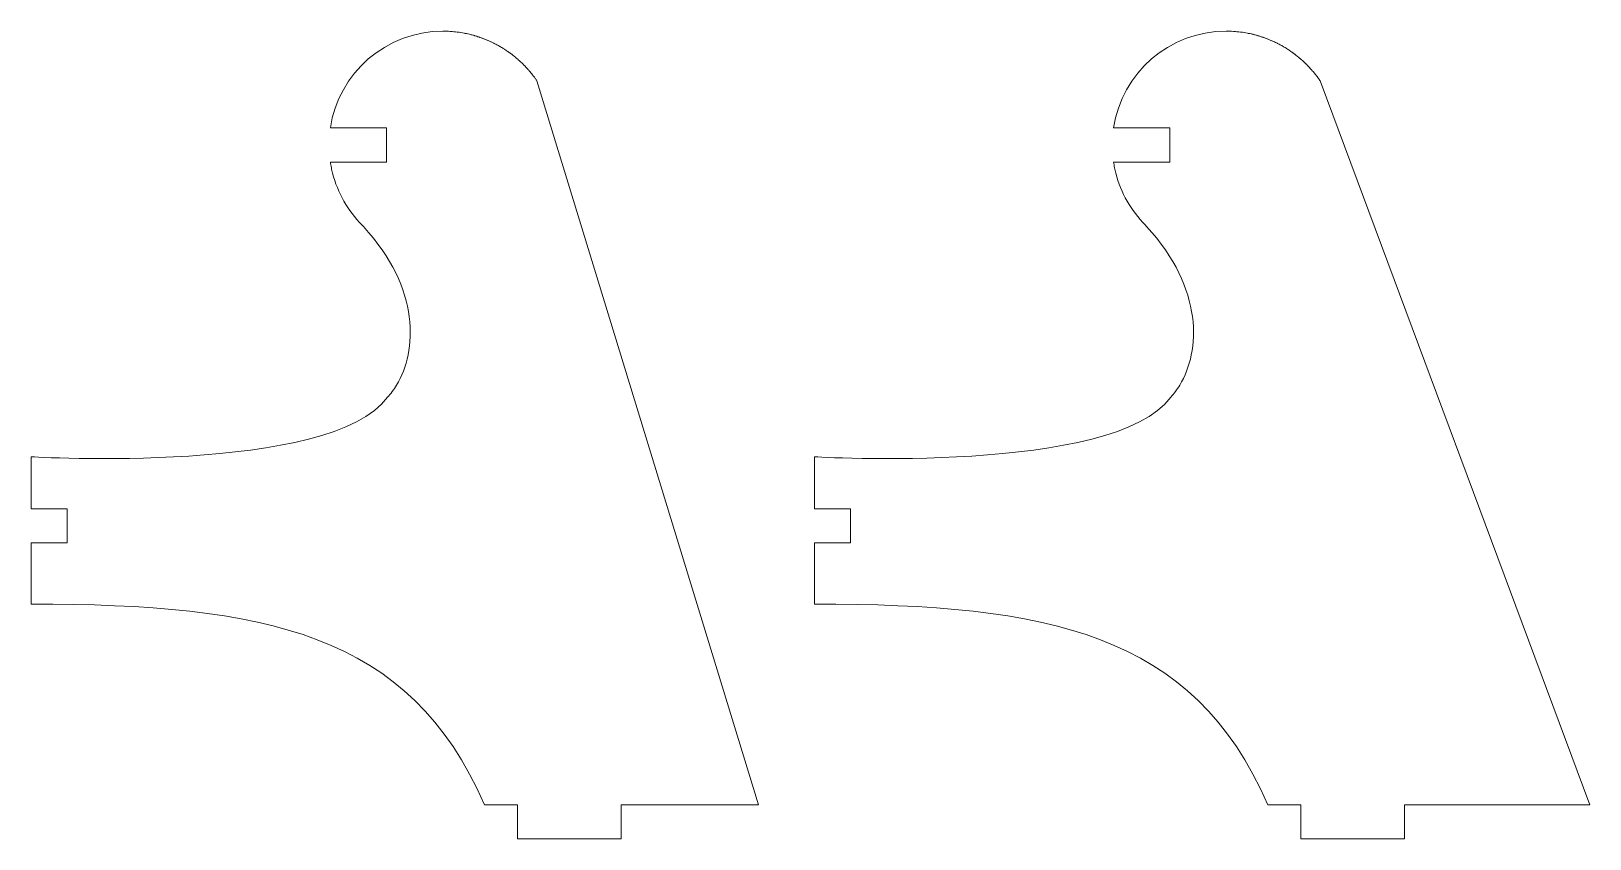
# Model space of a CAD drawing. Header units: centimetres. Extents: x -181 to 252, y -90 to 73.
# Drawn here: x 186.6 to 200.29, y -49.47 to -42.37 of the extents above; entities that cross this region are included whole.
import ezdxf

# ---------------------------------------------------------------- set-up
doc = ezdxf.new("R2010")
doc.units = ezdxf.units.CM
doc.header["$MEASUREMENT"] = 0
doc.layers.add('layer 1', color=7, linetype='Continuous')

msp = doc.modelspace()

# ---------------------------------------------------------------- linework, layer by layer
at = {"layer": 'layer 1', "color": 252, "lineweight": 9}
for points in [[(191.78343, -49.1667), (191.78343, -49.1667), (191.78343, -49.4667), (191.78343, -49.4667), (191.78343, -49.4667), (191.78343, -49.4667), (190.87434, -49.4667), (190.87434, -49.4667), (190.87434, -49.4667), (190.87434, -49.4667), (190.87434, -49.1667), (190.87434, -49.1667), (190.87434, -49.1667), (190.87434, -49.1667), (190.58263, -49.1667), (190.58263, -49.1667), (190.58263, -49.1667), (189.92703, -47.65131), (188.64861, -47.40408), (186.59986, -47.40408), (186.59986, -47.40408), (186.59986, -47.40408), (186.59986, -46.8667), (186.59986, -46.8667), (186.59986, -46.8667), (186.59986, -46.8667), (186.91572, -46.8667), (186.91572, -46.8667), (186.91572, -46.8667), (186.91572, -46.8667), (186.91572, -46.5667), (186.91572, -46.5667), (186.91572, -46.5667), (186.91572, -46.5667), (186.59986, -46.5667), (186.59986, -46.5667), (186.59986, -46.5667), (186.59986, -46.5667), (186.59986, -46.10928), (186.59986, -46.10928), (186.59986, -46.10928), (186.59986, -46.10928), (189.24695, -46.26502), (189.73035, -45.5848), (189.73035, -45.5848), (189.7591, -45.55455), (189.78614, -45.51893), (189.81053, -45.4787), (189.81053, -45.4787), (189.98978, -45.18304), (190.02445, -44.63507), (189.51879, -44.08515), (189.51879, -44.08515), (189.51879, -44.08515), (189.50584, -44.07106), (189.50584, -44.07106), (189.50584, -44.07106), (189.38321, -43.94685), (189.29279, -43.79076), (189.24826, -43.61632), (189.24826, -43.61632), (189.24826, -43.61632), (189.24529, -43.6044), (189.24529, -43.6044), (189.24529, -43.6044), (189.24529, -43.6044), (189.24247, -43.59242), (189.24247, -43.59242), (189.24247, -43.59242), (189.24247, -43.59242), (189.23979, -43.58039), (189.23979, -43.58039), (189.23979, -43.58039), (189.23979, -43.58039), (189.23726, -43.5683), (189.23726, -43.5683), (189.23726, -43.5683), (189.23726, -43.5683), (189.23487, -43.55616), (189.23487, -43.55616), (189.23487, -43.55616), (189.23487, -43.55616), (189.23263, -43.54397), (189.23263, -43.54397), (189.23263, -43.54397), (189.23263, -43.54397), (189.23054, -43.53172), (189.23054, -43.53172), (189.23054, -43.53172), (189.23054, -43.53172), (189.2286, -43.51943), (189.2286, -43.51943), (189.2286, -43.51943), (189.2286, -43.51943), (189.22843, -43.51836), (189.22843, -43.51836), (189.22843, -43.51836), (189.22843, -43.51836), (189.72285, -43.51836), (189.72285, -43.51836), (189.72285, -43.51836), (189.72285, -43.51836), (189.72285, -43.21836), (189.72285, -43.21836), (189.72285, -43.21836), (189.72285, -43.21836), (189.22843, -43.21836), (189.22843, -43.21836), (189.22843, -43.21836), (189.30082, -42.7373), (189.71604, -42.36836), (190.21725, -42.36836), (190.21725, -42.36836), (190.21725, -42.36836), (190.23329, -42.36849), (190.23329, -42.36849), (190.23329, -42.36849), (190.23329, -42.36849), (190.24926, -42.36886), (190.24926, -42.36886), (190.24926, -42.36886), (190.24926, -42.36886), (190.24946, -42.36887), (190.24946, -42.36887), (190.24946, -42.36887), (190.24946, -42.36887), (190.26518, -42.36949), (190.26518, -42.36949), (190.26518, -42.36949), (190.26518, -42.36949), (190.26547, -42.3695), (190.26547, -42.3695), (190.26547, -42.3695), (190.26547, -42.3695), (190.28103, -42.37036), (190.28103, -42.37036), (190.28103, -42.37036), (190.28103, -42.37036), (190.28141, -42.37039), (190.28141, -42.37039), (190.28141, -42.37039), (190.28141, -42.37039), (190.29681, -42.37148), (190.29681, -42.37148), (190.29681, -42.37148), (190.29681, -42.37148), (190.29729, -42.37152), (190.29729, -42.37152), (190.29729, -42.37152), (190.29729, -42.37152), (190.29913, -42.37168), (190.29913, -42.37168), (190.29913, -42.37168), (190.29913, -42.37168), (190.31309, -42.3729), (190.31309, -42.3729), (190.31309, -42.3729), (190.31309, -42.3729), (190.32817, -42.37445), (190.32817, -42.37445), (190.32817, -42.37445), (190.32817, -42.37445), (190.32883, -42.37452), (190.32883, -42.37452), (190.32883, -42.37452), (190.32883, -42.37452), (190.34374, -42.37629), (190.34374, -42.37629), (190.34374, -42.37629), (190.34374, -42.37629), (190.35375, -42.37763), (190.35375, -42.37763), (190.35375, -42.37763), (190.35375, -42.37763), (190.35924, -42.37837), (190.35924, -42.37837), (190.35924, -42.37837), (190.35924, -42.37837), (190.36008, -42.37849), (190.36008, -42.37849), (190.36008, -42.37849), (190.36008, -42.37849), (190.37466, -42.38068), (190.37466, -42.38068), (190.37466, -42.38068), (190.37466, -42.38068), (190.37559, -42.38083), (190.37559, -42.38083), (190.37559, -42.38083), (190.37559, -42.38083), (190.39001, -42.38323), (190.39001, -42.38323), (190.39001, -42.38323), (190.39001, -42.38323), (190.39103, -42.38341), (190.39103, -42.38341), (190.39103, -42.38341), (190.39103, -42.38341), (190.40527, -42.38602), (190.40527, -42.38602), (190.40527, -42.38602), (190.40527, -42.38602), (190.40638, -42.38623), (190.40638, -42.38623), (190.40638, -42.38623), (190.40638, -42.38623), (190.41267, -42.38749), (190.41267, -42.38749), (190.41267, -42.38749), (190.41267, -42.38749), (190.42129, -42.38921), (190.42129, -42.38921), (190.42129, -42.38921), (190.42129, -42.38921), (190.4252, -42.39005), (190.4252, -42.39005), (190.4252, -42.39005), (190.4252, -42.39005), (190.43659, -42.39251), (190.43659, -42.39251), (190.43659, -42.39251), (190.43659, -42.39251), (190.43966, -42.39322), (190.43966, -42.39322), (190.43966, -42.39322), (190.43966, -42.39322), (190.45151, -42.39597), (190.45151, -42.39597), (190.45151, -42.39597), (190.45151, -42.39597), (190.45648, -42.3972), (190.45648, -42.3972), (190.45648, -42.3972), (190.45648, -42.3972), (190.46631, -42.39964), (190.46631, -42.39964), (190.46631, -42.39964), (190.46631, -42.39964), (190.47179, -42.40109), (190.47179, -42.40109), (190.47179, -42.40109), (190.47179, -42.40109), (190.48143, -42.40364), (190.48143, -42.40364), (190.48143, -42.40364), (190.48143, -42.40364), (190.48543, -42.40477), (190.48543, -42.40477), (190.48543, -42.40477), (190.48543, -42.40477), (190.49635, -42.40786), (190.49635, -42.40786), (190.49635, -42.40786), (190.49635, -42.40786), (190.49909, -42.40867), (190.49909, -42.40867), (190.49909, -42.40867), (190.49909, -42.40867), (190.51108, -42.41225), (190.51108, -42.41225), (190.51108, -42.41225), (190.51108, -42.41225), (190.51455, -42.41334), (190.51455, -42.41334), (190.51455, -42.41334), (190.51455, -42.41334), (190.52547, -42.41679), (190.52547, -42.41679), (190.52547, -42.41679), (190.52547, -42.41679), (190.52974, -42.4182), (190.52974, -42.4182), (190.52974, -42.4182), (190.52974, -42.4182), (190.54015, -42.42167), (190.54015, -42.42167), (190.54015, -42.42167), (190.54015, -42.42167), (190.54333, -42.42278), (190.54333, -42.42278), (190.54333, -42.42278), (190.54333, -42.42278), (190.55476, -42.42678), (190.55476, -42.42678), (190.55476, -42.42678), (190.55476, -42.42678), (190.55699, -42.4276), (190.55699, -42.4276), (190.55699, -42.4276), (190.55699, -42.4276), (190.56889, -42.43197), (190.56889, -42.43197), (190.56889, -42.43197), (190.56889, -42.43197), (190.5722, -42.43324), (190.5722, -42.43324), (190.5722, -42.43324), (190.5722, -42.43324), (190.58316, -42.43746), (190.58316, -42.43746), (190.58316, -42.43746), (190.58316, -42.43746), (190.58592, -42.43856), (190.58592, -42.43856), (190.58592, -42.43856), (190.58592, -42.43856), (190.59752, -42.44324), (190.59752, -42.44324), (190.59752, -42.44324), (190.59752, -42.44324), (190.59926, -42.44397), (190.59926, -42.44397), (190.59926, -42.44397), (190.59926, -42.44397), (190.61113, -42.44897), (190.61113, -42.44897), (190.61113, -42.44897), (190.61113, -42.44897), (190.61433, -42.45036), (190.61433, -42.45036), (190.61433, -42.45036), (190.61433, -42.45036), (190.62551, -42.45527), (190.62551, -42.45527), (190.62551, -42.45527), (190.62551, -42.45527), (190.62661, -42.45577), (190.62661, -42.45577), (190.62661, -42.45577), (190.62661, -42.45577), (190.63908, -42.46146), (190.63908, -42.46146), (190.63908, -42.46146), (190.63908, -42.46146), (190.6413, -42.46252), (190.6413, -42.46252), (190.6413, -42.46252), (190.6413, -42.46252), (190.65285, -42.46801), (190.65285, -42.46801), (190.65285, -42.46801), (190.65285, -42.46801), (190.6546, -42.46887), (190.6546, -42.46887), (190.6546, -42.46887), (190.6546, -42.46887), (190.66634, -42.47468), (190.66634, -42.47468), (190.66634, -42.47468), (190.66634, -42.47468), (190.66894, -42.47601), (190.66894, -42.47601), (190.66894, -42.47601), (190.66894, -42.47601), (190.67933, -42.48135), (190.67933, -42.48135), (190.67933, -42.48135), (190.67933, -42.48135), (190.6839, -42.48377), (190.6839, -42.48377), (190.6839, -42.48377), (190.6839, -42.48377), (190.6926, -42.48841), (190.6926, -42.48841), (190.6926, -42.48841), (190.6926, -42.48841), (190.69717, -42.49091), (190.69717, -42.49091), (190.69717, -42.49091), (190.69717, -42.49091), (190.7059, -42.49574), (190.7059, -42.49574), (190.7059, -42.49574), (190.7059, -42.49574), (190.70982, -42.49796), (190.70982, -42.49796), (190.70982, -42.49796), (190.70982, -42.49796), (190.71917, -42.50331), (190.71917, -42.50331), (190.71917, -42.50331), (190.71917, -42.50331), (190.72227, -42.50514), (190.72227, -42.50514), (190.72227, -42.50514), (190.72227, -42.50514), (190.73216, -42.511), (190.73216, -42.511), (190.73216, -42.511), (190.73216, -42.511), (190.73508, -42.51278), (190.73508, -42.51278), (190.73508, -42.51278), (190.73508, -42.51278), (190.74516, -42.51897), (190.74516, -42.51897), (190.74516, -42.51897), (190.74516, -42.51897), (190.74748, -42.52042), (190.74748, -42.52042), (190.74748, -42.52042), (190.74748, -42.52042), (190.75748, -42.52676), (190.75748, -42.52676), (190.75748, -42.52676), (190.75748, -42.52676), (190.76131, -42.52926), (190.76131, -42.52926), (190.76131, -42.52926), (190.76131, -42.52926), (190.77013, -42.53504), (190.77013, -42.53504), (190.77013, -42.53504), (190.77013, -42.53504), (190.77394, -42.5376), (190.77394, -42.5376), (190.77394, -42.5376), (190.77394, -42.5376), (190.78225, -42.54323), (190.78225, -42.54323), (190.78225, -42.54323), (190.78225, -42.54323), (190.78677, -42.54636), (190.78677, -42.54636), (190.78677, -42.54636), (190.78677, -42.54636), (190.79482, -42.55199), (190.79482, -42.55199), (190.79482, -42.55199), (190.79482, -42.55199), (190.79787, -42.55418), (190.79787, -42.55418), (190.79787, -42.55418), (190.79787, -42.55418), (190.80772, -42.56129), (190.80772, -42.56129), (190.80772, -42.56129), (190.80772, -42.56129), (190.8084, -42.5618), (190.8084, -42.5618), (190.8084, -42.5618), (190.8084, -42.5618), (190.81937, -42.56996), (190.81937, -42.56996), (190.81937, -42.56996), (190.81937, -42.56996), (190.82173, -42.57176), (190.82173, -42.57176), (190.82173, -42.57176), (190.82173, -42.57176), (190.83101, -42.57889), (190.83101, -42.57889), (190.83101, -42.57889), (190.83101, -42.57889), (190.83402, -42.58126), (190.83402, -42.58126), (190.83402, -42.58126), (190.83402, -42.58126), (190.84284, -42.58825), (190.84284, -42.58825), (190.84284, -42.58825), (190.84284, -42.58825), (190.8457, -42.59056), (190.8457, -42.59056), (190.8457, -42.59056), (190.8457, -42.59056), (190.85456, -42.59781), (190.85456, -42.59781), (190.85456, -42.59781), (190.85456, -42.59781), (190.8565, -42.59943), (190.8565, -42.59943), (190.8565, -42.59943), (190.8565, -42.59943), (190.86657, -42.6079), (190.86657, -42.6079), (190.86657, -42.6079), (190.86657, -42.6079), (190.86697, -42.60825), (190.86697, -42.60825), (190.86697, -42.60825), (190.86697, -42.60825), (190.87744, -42.61734), (190.87744, -42.61734), (190.87744, -42.61734), (190.87744, -42.61734), (190.87944, -42.6191), (190.87944, -42.6191), (190.87944, -42.6191), (190.87944, -42.6191), (190.88845, -42.62717), (190.88845, -42.62717), (190.88845, -42.62717), (190.88845, -42.62717), (190.89098, -42.62948), (190.89098, -42.62948), (190.89098, -42.62948), (190.89098, -42.62948), (190.89912, -42.63697), (190.89912, -42.63697), (190.89912, -42.63697), (190.89912, -42.63697), (190.90284, -42.64048), (190.90284, -42.64048), (190.90284, -42.64048), (190.90284, -42.64048), (190.91012, -42.64739), (190.91012, -42.64739), (190.91012, -42.64739), (190.91012, -42.64739), (190.91267, -42.64987), (190.91267, -42.64987), (190.91267, -42.64987), (190.91267, -42.64987), (190.92142, -42.65843), (190.92142, -42.65843), (190.92142, -42.65843), (190.92142, -42.65843), (190.92257, -42.65958), (190.92257, -42.65958), (190.92257, -42.65958), (190.92257, -42.65958), (190.93163, -42.6687), (190.93163, -42.6687), (190.93163, -42.6687), (190.93163, -42.6687), (190.93386, -42.671), (190.93386, -42.671), (190.93386, -42.671), (190.93386, -42.671), (190.94207, -42.67952), (190.94207, -42.67952), (190.94207, -42.67952), (190.94207, -42.67952), (190.94392, -42.68149), (190.94392, -42.68149), (190.94392, -42.68149), (190.94392, -42.68149), (190.95242, -42.69057), (190.95242, -42.69057), (190.95242, -42.69057), (190.95242, -42.69057), (190.95404, -42.69234), (190.95404, -42.69234), (190.95404, -42.69234), (190.95404, -42.69234), (190.96238, -42.70154), (190.96238, -42.70154), (190.96238, -42.70154), (190.96238, -42.70154), (190.96448, -42.7039), (190.96448, -42.7039), (190.96448, -42.7039), (190.96448, -42.7039), (190.97184, -42.71225), (190.97184, -42.71225), (190.97184, -42.71225), (190.97184, -42.71225), (190.97495, -42.71586), (190.97495, -42.71586), (190.97495, -42.71586), (190.97495, -42.71586), (190.98172, -42.72378), (190.98172, -42.72378), (190.98172, -42.72378), (190.98172, -42.72378), (190.98441, -42.72699), (190.98441, -42.72699), (190.98441, -42.72699), (190.98441, -42.72699), (190.99131, -42.73531), (190.99131, -42.73531), (190.99131, -42.73531), (190.99131, -42.73531), (190.99381, -42.73838), (190.99381, -42.73838), (190.99381, -42.73838), (190.99381, -42.73838), (191.00087, -42.74716), (191.00087, -42.74716), (191.00087, -42.74716), (191.00087, -42.74716), (191.00289, -42.74973), (191.00289, -42.74973), (191.00289, -42.74973), (191.00289, -42.74973), (191.0106, -42.75962), (191.0106, -42.75962), (191.0106, -42.75962), (191.0106, -42.75962), (191.01133, -42.76058), (191.01133, -42.76058), (191.01133, -42.76058), (191.01133, -42.76058), (191.01917, -42.77093), (191.01917, -42.77093), (191.01917, -42.77093), (191.01917, -42.77093), (191.02117, -42.77364), (191.02117, -42.77364), (191.02117, -42.77364), (191.02117, -42.77364), (191.02814, -42.78315), (191.02814, -42.78315), (191.02814, -42.78315), (191.02814, -42.78315), (191.02995, -42.78568), (191.02995, -42.78568), (191.02995, -42.78568), (191.02995, -42.78568), (191.0366, -42.79504), (191.0366, -42.79504), (191.0366, -42.79504), (191.0366, -42.79504), (191.0388, -42.7982), (191.0388, -42.7982), (191.0388, -42.7982), (191.0388, -42.7982), (191.04276, -42.80388), (191.04276, -42.80388), (191.04276, -42.80388), (191.04276, -42.80388), (192.99196, -49.16669), (192.99196, -49.16669), (192.99196, -49.16669), (192.99196, -49.16669), (191.78343, -49.1667), (191.78343, -49.1667)], [(198.66512, -49.1667), (198.66512, -49.1667), (198.66512, -49.4667), (198.66512, -49.4667), (198.66512, -49.4667), (198.66512, -49.4667), (197.75603, -49.4667), (197.75603, -49.4667), (197.75603, -49.4667), (197.75603, -49.4667), (197.75603, -49.1667), (197.75603, -49.1667), (197.75603, -49.1667), (197.75603, -49.1667), (197.46432, -49.1667), (197.46432, -49.1667), (197.46432, -49.1667), (196.80872, -47.65131), (195.5303, -47.40408), (193.48155, -47.40408), (193.48155, -47.40408), (193.48155, -47.40408), (193.48155, -46.8667), (193.48155, -46.8667), (193.48155, -46.8667), (193.48155, -46.8667), (193.79741, -46.8667), (193.79741, -46.8667), (193.79741, -46.8667), (193.79741, -46.8667), (193.79741, -46.5667), (193.79741, -46.5667), (193.79741, -46.5667), (193.79741, -46.5667), (193.48155, -46.5667), (193.48155, -46.5667), (193.48155, -46.5667), (193.48155, -46.5667), (193.48155, -46.10928), (193.48155, -46.10928), (193.48155, -46.10928), (193.48155, -46.10928), (196.12864, -46.26502), (196.61204, -45.5848), (196.61204, -45.5848), (196.64079, -45.55455), (196.66783, -45.51893), (196.69222, -45.4787), (196.69222, -45.4787), (196.87147, -45.18304), (196.90614, -44.63507), (196.40048, -44.08515), (196.40048, -44.08515), (196.40048, -44.08515), (196.38753, -44.07106), (196.38753, -44.07106), (196.38753, -44.07106), (196.2649, -43.94685), (196.17448, -43.79076), (196.12995, -43.61632), (196.12995, -43.61632), (196.12995, -43.61632), (196.12698, -43.6044), (196.12698, -43.6044), (196.12698, -43.6044), (196.12698, -43.6044), (196.12416, -43.59242), (196.12416, -43.59242), (196.12416, -43.59242), (196.12416, -43.59242), (196.12148, -43.58039), (196.12148, -43.58039), (196.12148, -43.58039), (196.12148, -43.58039), (196.11895, -43.5683), (196.11895, -43.5683), (196.11895, -43.5683), (196.11895, -43.5683), (196.11656, -43.55616), (196.11656, -43.55616), (196.11656, -43.55616), (196.11656, -43.55616), (196.11432, -43.54397), (196.11432, -43.54397), (196.11432, -43.54397), (196.11432, -43.54397), (196.11223, -43.53172), (196.11223, -43.53172), (196.11223, -43.53172), (196.11223, -43.53172), (196.11029, -43.51943), (196.11029, -43.51943), (196.11029, -43.51943), (196.11029, -43.51943), (196.11012, -43.51836), (196.11012, -43.51836), (196.11012, -43.51836), (196.11012, -43.51836), (196.60454, -43.51836), (196.60454, -43.51836), (196.60454, -43.51836), (196.60454, -43.51836), (196.60454, -43.21836), (196.60454, -43.21836), (196.60454, -43.21836), (196.60454, -43.21836), (196.11012, -43.21836), (196.11012, -43.21836), (196.11012, -43.21836), (196.18251, -42.7373), (196.59773, -42.36836), (197.09894, -42.36836), (197.09894, -42.36836), (197.09894, -42.36836), (197.11498, -42.36849), (197.11498, -42.36849), (197.11498, -42.36849), (197.11498, -42.36849), (197.13095, -42.36886), (197.13095, -42.36886), (197.13095, -42.36886), (197.13095, -42.36886), (197.13115, -42.36887), (197.13115, -42.36887), (197.13115, -42.36887), (197.13115, -42.36887), (197.14687, -42.36949), (197.14687, -42.36949), (197.14687, -42.36949), (197.14687, -42.36949), (197.14716, -42.3695), (197.14716, -42.3695), (197.14716, -42.3695), (197.14716, -42.3695), (197.16272, -42.37036), (197.16272, -42.37036), (197.16272, -42.37036), (197.16272, -42.37036), (197.1631, -42.37039), (197.1631, -42.37039), (197.1631, -42.37039), (197.1631, -42.37039), (197.1785, -42.37148), (197.1785, -42.37148), (197.1785, -42.37148), (197.1785, -42.37148), (197.17898, -42.37152), (197.17898, -42.37152), (197.17898, -42.37152), (197.17898, -42.37152), (197.18082, -42.37168), (197.18082, -42.37168), (197.18082, -42.37168), (197.18082, -42.37168), (197.19478, -42.3729), (197.19478, -42.3729), (197.19478, -42.3729), (197.19478, -42.3729), (197.20986, -42.37445), (197.20986, -42.37445), (197.20986, -42.37445), (197.20986, -42.37445), (197.21052, -42.37452), (197.21052, -42.37452), (197.21052, -42.37452), (197.21052, -42.37452), (197.22543, -42.37629), (197.22543, -42.37629), (197.22543, -42.37629), (197.22543, -42.37629), (197.23544, -42.37763), (197.23544, -42.37763), (197.23544, -42.37763), (197.23544, -42.37763), (197.24093, -42.37837), (197.24093, -42.37837), (197.24093, -42.37837), (197.24093, -42.37837), (197.24177, -42.37849), (197.24177, -42.37849), (197.24177, -42.37849), (197.24177, -42.37849), (197.25635, -42.38068), (197.25635, -42.38068), (197.25635, -42.38068), (197.25635, -42.38068), (197.25728, -42.38083), (197.25728, -42.38083), (197.25728, -42.38083), (197.25728, -42.38083), (197.2717, -42.38323), (197.2717, -42.38323), (197.2717, -42.38323), (197.2717, -42.38323), (197.27272, -42.38341), (197.27272, -42.38341), (197.27272, -42.38341), (197.27272, -42.38341), (197.28696, -42.38602), (197.28696, -42.38602), (197.28696, -42.38602), (197.28696, -42.38602), (197.28807, -42.38623), (197.28807, -42.38623), (197.28807, -42.38623), (197.28807, -42.38623), (197.29436, -42.38749), (197.29436, -42.38749), (197.29436, -42.38749), (197.29436, -42.38749), (197.30298, -42.38921), (197.30298, -42.38921), (197.30298, -42.38921), (197.30298, -42.38921), (197.30689, -42.39005), (197.30689, -42.39005), (197.30689, -42.39005), (197.30689, -42.39005), (197.31828, -42.39251), (197.31828, -42.39251), (197.31828, -42.39251), (197.31828, -42.39251), (197.32135, -42.39322), (197.32135, -42.39322), (197.32135, -42.39322), (197.32135, -42.39322), (197.3332, -42.39597), (197.3332, -42.39597), (197.3332, -42.39597), (197.3332, -42.39597), (197.33817, -42.3972), (197.33817, -42.3972), (197.33817, -42.3972), (197.33817, -42.3972), (197.348, -42.39964), (197.348, -42.39964), (197.348, -42.39964), (197.348, -42.39964), (197.35348, -42.40109), (197.35348, -42.40109), (197.35348, -42.40109), (197.35348, -42.40109), (197.36312, -42.40364), (197.36312, -42.40364), (197.36312, -42.40364), (197.36312, -42.40364), (197.36712, -42.40477), (197.36712, -42.40477), (197.36712, -42.40477), (197.36712, -42.40477), (197.37804, -42.40786), (197.37804, -42.40786), (197.37804, -42.40786), (197.37804, -42.40786), (197.38078, -42.40867), (197.38078, -42.40867), (197.38078, -42.40867), (197.38078, -42.40867), (197.39277, -42.41225), (197.39277, -42.41225), (197.39277, -42.41225), (197.39277, -42.41225), (197.39624, -42.41334), (197.39624, -42.41334), (197.39624, -42.41334), (197.39624, -42.41334), (197.40716, -42.41679), (197.40716, -42.41679), (197.40716, -42.41679), (197.40716, -42.41679), (197.41143, -42.4182), (197.41143, -42.4182), (197.41143, -42.4182), (197.41143, -42.4182), (197.42184, -42.42167), (197.42184, -42.42167), (197.42184, -42.42167), (197.42184, -42.42167), (197.42502, -42.42278), (197.42502, -42.42278), (197.42502, -42.42278), (197.42502, -42.42278), (197.43645, -42.42678), (197.43645, -42.42678), (197.43645, -42.42678), (197.43645, -42.42678), (197.43868, -42.4276), (197.43868, -42.4276), (197.43868, -42.4276), (197.43868, -42.4276), (197.45058, -42.43197), (197.45058, -42.43197), (197.45058, -42.43197), (197.45058, -42.43197), (197.45389, -42.43324), (197.45389, -42.43324), (197.45389, -42.43324), (197.45389, -42.43324), (197.46485, -42.43746), (197.46485, -42.43746), (197.46485, -42.43746), (197.46485, -42.43746), (197.46761, -42.43856), (197.46761, -42.43856), (197.46761, -42.43856), (197.46761, -42.43856), (197.47921, -42.44324), (197.47921, -42.44324), (197.47921, -42.44324), (197.47921, -42.44324), (197.48095, -42.44397), (197.48095, -42.44397), (197.48095, -42.44397), (197.48095, -42.44397), (197.49282, -42.44897), (197.49282, -42.44897), (197.49282, -42.44897), (197.49282, -42.44897), (197.49602, -42.45036), (197.49602, -42.45036), (197.49602, -42.45036), (197.49602, -42.45036), (197.5072, -42.45527), (197.5072, -42.45527), (197.5072, -42.45527), (197.5072, -42.45527), (197.5083, -42.45577), (197.5083, -42.45577), (197.5083, -42.45577), (197.5083, -42.45577), (197.52077, -42.46146), (197.52077, -42.46146), (197.52077, -42.46146), (197.52077, -42.46146), (197.52299, -42.46252), (197.52299, -42.46252), (197.52299, -42.46252), (197.52299, -42.46252), (197.53454, -42.46801), (197.53454, -42.46801), (197.53454, -42.46801), (197.53454, -42.46801), (197.53629, -42.46887), (197.53629, -42.46887), (197.53629, -42.46887), (197.53629, -42.46887), (197.54803, -42.47468), (197.54803, -42.47468), (197.54803, -42.47468), (197.54803, -42.47468), (197.55063, -42.47601), (197.55063, -42.47601), (197.55063, -42.47601), (197.55063, -42.47601), (197.56102, -42.48135), (197.56102, -42.48135), (197.56102, -42.48135), (197.56102, -42.48135), (197.56559, -42.48377), (197.56559, -42.48377), (197.56559, -42.48377), (197.56559, -42.48377), (197.57429, -42.48841), (197.57429, -42.48841), (197.57429, -42.48841), (197.57429, -42.48841), (197.57886, -42.49091), (197.57886, -42.49091), (197.57886, -42.49091), (197.57886, -42.49091), (197.58759, -42.49574), (197.58759, -42.49574), (197.58759, -42.49574), (197.58759, -42.49574), (197.59151, -42.49796), (197.59151, -42.49796), (197.59151, -42.49796), (197.59151, -42.49796), (197.60086, -42.50331), (197.60086, -42.50331), (197.60086, -42.50331), (197.60086, -42.50331), (197.60396, -42.50514), (197.60396, -42.50514), (197.60396, -42.50514), (197.60396, -42.50514), (197.61385, -42.511), (197.61385, -42.511), (197.61385, -42.511), (197.61385, -42.511), (197.61677, -42.51278), (197.61677, -42.51278), (197.61677, -42.51278), (197.61677, -42.51278), (197.62685, -42.51897), (197.62685, -42.51897), (197.62685, -42.51897), (197.62685, -42.51897), (197.62917, -42.52042), (197.62917, -42.52042), (197.62917, -42.52042), (197.62917, -42.52042), (197.63917, -42.52676), (197.63917, -42.52676), (197.63917, -42.52676), (197.63917, -42.52676), (197.643, -42.52926), (197.643, -42.52926), (197.643, -42.52926), (197.643, -42.52926), (197.65182, -42.53504), (197.65182, -42.53504), (197.65182, -42.53504), (197.65182, -42.53504), (197.65563, -42.5376), (197.65563, -42.5376), (197.65563, -42.5376), (197.65563, -42.5376), (197.66394, -42.54323), (197.66394, -42.54323), (197.66394, -42.54323), (197.66394, -42.54323), (197.66846, -42.54636), (197.66846, -42.54636), (197.66846, -42.54636), (197.66846, -42.54636), (197.67651, -42.55199), (197.67651, -42.55199), (197.67651, -42.55199), (197.67651, -42.55199), (197.67956, -42.55418), (197.67956, -42.55418), (197.67956, -42.55418), (197.67956, -42.55418), (197.68941, -42.56129), (197.68941, -42.56129), (197.68941, -42.56129), (197.68941, -42.56129), (197.69009, -42.5618), (197.69009, -42.5618), (197.69009, -42.5618), (197.69009, -42.5618), (197.70106, -42.56996), (197.70106, -42.56996), (197.70106, -42.56996), (197.70106, -42.56996), (197.70342, -42.57176), (197.70342, -42.57176), (197.70342, -42.57176), (197.70342, -42.57176), (197.7127, -42.57889), (197.7127, -42.57889), (197.7127, -42.57889), (197.7127, -42.57889), (197.71571, -42.58126), (197.71571, -42.58126), (197.71571, -42.58126), (197.71571, -42.58126), (197.72453, -42.58825), (197.72453, -42.58825), (197.72453, -42.58825), (197.72453, -42.58825), (197.72739, -42.59056), (197.72739, -42.59056), (197.72739, -42.59056), (197.72739, -42.59056), (197.73625, -42.59781), (197.73625, -42.59781), (197.73625, -42.59781), (197.73625, -42.59781), (197.73819, -42.59943), (197.73819, -42.59943), (197.73819, -42.59943), (197.73819, -42.59943), (197.74826, -42.6079), (197.74826, -42.6079), (197.74826, -42.6079), (197.74826, -42.6079), (197.74866, -42.60825), (197.74866, -42.60825), (197.74866, -42.60825), (197.74866, -42.60825), (197.75913, -42.61734), (197.75913, -42.61734), (197.75913, -42.61734), (197.75913, -42.61734), (197.76113, -42.6191), (197.76113, -42.6191), (197.76113, -42.6191), (197.76113, -42.6191), (197.77014, -42.62717), (197.77014, -42.62717), (197.77014, -42.62717), (197.77014, -42.62717), (197.77267, -42.62948), (197.77267, -42.62948), (197.77267, -42.62948), (197.77267, -42.62948), (197.78081, -42.63697), (197.78081, -42.63697), (197.78081, -42.63697), (197.78081, -42.63697), (197.78453, -42.64048), (197.78453, -42.64048), (197.78453, -42.64048), (197.78453, -42.64048), (197.79181, -42.64739), (197.79181, -42.64739), (197.79181, -42.64739), (197.79181, -42.64739), (197.79436, -42.64987), (197.79436, -42.64987), (197.79436, -42.64987), (197.79436, -42.64987), (197.80311, -42.65843), (197.80311, -42.65843), (197.80311, -42.65843), (197.80311, -42.65843), (197.80426, -42.65958), (197.80426, -42.65958), (197.80426, -42.65958), (197.80426, -42.65958), (197.81332, -42.6687), (197.81332, -42.6687), (197.81332, -42.6687), (197.81332, -42.6687), (197.81555, -42.671), (197.81555, -42.671), (197.81555, -42.671), (197.81555, -42.671), (197.82376, -42.67952), (197.82376, -42.67952), (197.82376, -42.67952), (197.82376, -42.67952), (197.82561, -42.68149), (197.82561, -42.68149), (197.82561, -42.68149), (197.82561, -42.68149), (197.83411, -42.69057), (197.83411, -42.69057), (197.83411, -42.69057), (197.83411, -42.69057), (197.83573, -42.69234), (197.83573, -42.69234), (197.83573, -42.69234), (197.83573, -42.69234), (197.84407, -42.70154), (197.84407, -42.70154), (197.84407, -42.70154), (197.84407, -42.70154), (197.84617, -42.7039), (197.84617, -42.7039), (197.84617, -42.7039), (197.84617, -42.7039), (197.85353, -42.71225), (197.85353, -42.71225), (197.85353, -42.71225), (197.85353, -42.71225), (197.85664, -42.71586), (197.85664, -42.71586), (197.85664, -42.71586), (197.85664, -42.71586), (197.86341, -42.72378), (197.86341, -42.72378), (197.86341, -42.72378), (197.86341, -42.72378), (197.8661, -42.72699), (197.8661, -42.72699), (197.8661, -42.72699), (197.8661, -42.72699), (197.873, -42.73531), (197.873, -42.73531), (197.873, -42.73531), (197.873, -42.73531), (197.8755, -42.73838), (197.8755, -42.73838), (197.8755, -42.73838), (197.8755, -42.73838), (197.88256, -42.74716), (197.88256, -42.74716), (197.88256, -42.74716), (197.88256, -42.74716), (197.88458, -42.74973), (197.88458, -42.74973), (197.88458, -42.74973), (197.88458, -42.74973), (197.89229, -42.75962), (197.89229, -42.75962), (197.89229, -42.75962), (197.89229, -42.75962), (197.89302, -42.76058), (197.89302, -42.76058), (197.89302, -42.76058), (197.89302, -42.76058), (197.90086, -42.77093), (197.90086, -42.77093), (197.90086, -42.77093), (197.90086, -42.77093), (197.90286, -42.77364), (197.90286, -42.77364), (197.90286, -42.77364), (197.90286, -42.77364), (197.90983, -42.78315), (197.90983, -42.78315), (197.90983, -42.78315), (197.90983, -42.78315), (197.91164, -42.78568), (197.91164, -42.78568), (197.91164, -42.78568), (197.91164, -42.78568), (197.91829, -42.79504), (197.91829, -42.79504), (197.91829, -42.79504), (197.91829, -42.79504), (197.92049, -42.7982), (197.92049, -42.7982), (197.92049, -42.7982), (197.92049, -42.7982), (197.92445, -42.80388), (197.92445, -42.80388), (197.92445, -42.80388), (197.92445, -42.80388), (200.29493, -49.1667), (200.29493, -49.1667), (200.29493, -49.1667), (200.29493, -49.1667), (198.66512, -49.1667), (198.66512, -49.1667)]]:
    msp.add_open_spline(points, degree=3, knots=[0, 0, 0, 0, 0.00632911, 0.00632911, 0.00632911, 0.00632911, 0.01265823, 0.01265823, 0.01265823, 0.01265823, 0.01898734, 0.01898734, 0.01898734, 0.01898734, 0.02531646, 0.02531646, 0.02531646, 0.02531646, 0.03164557, 0.03164557, 0.03164557, 0.03164557, 0.03797468, 0.03797468, 0.03797468, 0.03797468, 0.0443038, 0.0443038, 0.0443038, 0.0443038, 0.05063291, 0.05063291, 0.05063291, 0.05063291, 0.05696203, 0.05696203, 0.05696203, 0.05696203, 0.06329114, 0.06329114, 0.06329114, 0.06329114, 0.06962025, 0.06962025, 0.06962025, 0.06962025, 0.07594937, 0.07594937, 0.07594937, 0.07594937, 0.08227848, 0.08227848, 0.08227848, 0.08227848, 0.08860759, 0.08860759, 0.08860759, 0.08860759, 0.09493671, 0.09493671, 0.09493671, 0.09493671, 0.10126582, 0.10126582, 0.10126582, 0.10126582, 0.10759494, 0.10759494, 0.10759494, 0.10759494, 0.11392405, 0.11392405, 0.11392405, 0.11392405, 0.12025316, 0.12025316, 0.12025316, 0.12025316, 0.12658228, 0.12658228, 0.12658228, 0.12658228, 0.13291139, 0.13291139, 0.13291139, 0.13291139, 0.13924051, 0.13924051, 0.13924051, 0.13924051, 0.14556962, 0.14556962, 0.14556962, 0.14556962, 0.15189873, 0.15189873, 0.15189873, 0.15189873, 0.15822785, 0.15822785, 0.15822785, 0.15822785, 0.16455696, 0.16455696, 0.16455696, 0.16455696, 0.17088608, 0.17088608, 0.17088608, 0.17088608, 0.17721519, 0.17721519, 0.17721519, 0.17721519, 0.1835443, 0.1835443, 0.1835443, 0.1835443, 0.18987342, 0.18987342, 0.18987342, 0.18987342, 0.19620253, 0.19620253, 0.19620253, 0.19620253, 0.20253165, 0.20253165, 0.20253165, 0.20253165, 0.20886076, 0.20886076, 0.20886076, 0.20886076, 0.21518987, 0.21518987, 0.21518987, 0.21518987, 0.22151899, 0.22151899, 0.22151899, 0.22151899, 0.2278481, 0.2278481, 0.2278481, 0.2278481, 0.23417722, 0.23417722, 0.23417722, 0.23417722, 0.24050633, 0.24050633, 0.24050633, 0.24050633, 0.24683544, 0.24683544, 0.24683544, 0.24683544, 0.25316456, 0.25316456, 0.25316456, 0.25316456, 0.25949367, 0.25949367, 0.25949367, 0.25949367, 0.26582278, 0.26582278, 0.26582278, 0.26582278, 0.2721519, 0.2721519, 0.2721519, 0.2721519, 0.27848101, 0.27848101, 0.27848101, 0.27848101, 0.28481013, 0.28481013, 0.28481013, 0.28481013, 0.29113924, 0.29113924, 0.29113924, 0.29113924, 0.29746835, 0.29746835, 0.29746835, 0.29746835, 0.30379747, 0.30379747, 0.30379747, 0.30379747, 0.31012658, 0.31012658, 0.31012658, 0.31012658, 0.3164557, 0.3164557, 0.3164557, 0.3164557, 0.32278481, 0.32278481, 0.32278481, 0.32278481, 0.32911392, 0.32911392, 0.32911392, 0.32911392, 0.33544304, 0.33544304, 0.33544304, 0.33544304, 0.34177215, 0.34177215, 0.34177215, 0.34177215, 0.34810127, 0.34810127, 0.34810127, 0.34810127, 0.35443038, 0.35443038, 0.35443038, 0.35443038, 0.36075949, 0.36075949, 0.36075949, 0.36075949, 0.36708861, 0.36708861, 0.36708861, 0.36708861, 0.37341772, 0.37341772, 0.37341772, 0.37341772, 0.37974684, 0.37974684, 0.37974684, 0.37974684, 0.38607595, 0.38607595, 0.38607595, 0.38607595, 0.39240506, 0.39240506, 0.39240506, 0.39240506, 0.39873418, 0.39873418, 0.39873418, 0.39873418, 0.40506329, 0.40506329, 0.40506329, 0.40506329, 0.41139241, 0.41139241, 0.41139241, 0.41139241, 0.41772152, 0.41772152, 0.41772152, 0.41772152, 0.42405063, 0.42405063, 0.42405063, 0.42405063, 0.43037975, 0.43037975, 0.43037975, 0.43037975, 0.43670886, 0.43670886, 0.43670886, 0.43670886, 0.44303797, 0.44303797, 0.44303797, 0.44303797, 0.44936709, 0.44936709, 0.44936709, 0.44936709, 0.4556962, 0.4556962, 0.4556962, 0.4556962, 0.46202532, 0.46202532, 0.46202532, 0.46202532, 0.46835443, 0.46835443, 0.46835443, 0.46835443, 0.47468354, 0.47468354, 0.47468354, 0.47468354, 0.48101266, 0.48101266, 0.48101266, 0.48101266, 0.48734177, 0.48734177, 0.48734177, 0.48734177, 0.49367089, 0.49367089, 0.49367089, 0.49367089, 0.5, 0.5, 0.5, 0.5, 0.50632911, 0.50632911, 0.50632911, 0.50632911, 0.51265823, 0.51265823, 0.51265823, 0.51265823, 0.51898734, 0.51898734, 0.51898734, 0.51898734, 0.52531646, 0.52531646, 0.52531646, 0.52531646, 0.53164557, 0.53164557, 0.53164557, 0.53164557, 0.53797468, 0.53797468, 0.53797468, 0.53797468, 0.5443038, 0.5443038, 0.5443038, 0.5443038, 0.55063291, 0.55063291, 0.55063291, 0.55063291, 0.55696203, 0.55696203, 0.55696203, 0.55696203, 0.56329114, 0.56329114, 0.56329114, 0.56329114, 0.56962025, 0.56962025, 0.56962025, 0.56962025, 0.57594937, 0.57594937, 0.57594937, 0.57594937, 0.58227848, 0.58227848, 0.58227848, 0.58227848, 0.58860759, 0.58860759, 0.58860759, 0.58860759, 0.59493671, 0.59493671, 0.59493671, 0.59493671, 0.60126582, 0.60126582, 0.60126582, 0.60126582, 0.60759494, 0.60759494, 0.60759494, 0.60759494, 0.61392405, 0.61392405, 0.61392405, 0.61392405, 0.62025316, 0.62025316, 0.62025316, 0.62025316, 0.62658228, 0.62658228, 0.62658228, 0.62658228, 0.63291139, 0.63291139, 0.63291139, 0.63291139, 0.63924051, 0.63924051, 0.63924051, 0.63924051, 0.64556962, 0.64556962, 0.64556962, 0.64556962, 0.65189873, 0.65189873, 0.65189873, 0.65189873, 0.65822785, 0.65822785, 0.65822785, 0.65822785, 0.66455696, 0.66455696, 0.66455696, 0.66455696, 0.67088608, 0.67088608, 0.67088608, 0.67088608, 0.67721519, 0.67721519, 0.67721519, 0.67721519, 0.6835443, 0.6835443, 0.6835443, 0.6835443, 0.68987342, 0.68987342, 0.68987342, 0.68987342, 0.69620253, 0.69620253, 0.69620253, 0.69620253, 0.70253165, 0.70253165, 0.70253165, 0.70253165, 0.70886076, 0.70886076, 0.70886076, 0.70886076, 0.71518987, 0.71518987, 0.71518987, 0.71518987, 0.72151899, 0.72151899, 0.72151899, 0.72151899, 0.7278481, 0.7278481, 0.7278481, 0.7278481, 0.73417722, 0.73417722, 0.73417722, 0.73417722, 0.74050633, 0.74050633, 0.74050633, 0.74050633, 0.74683544, 0.74683544, 0.74683544, 0.74683544, 0.75316456, 0.75316456, 0.75316456, 0.75316456, 0.75949367, 0.75949367, 0.75949367, 0.75949367, 0.76582278, 0.76582278, 0.76582278, 0.76582278, 0.7721519, 0.7721519, 0.7721519, 0.7721519, 0.77848101, 0.77848101, 0.77848101, 0.77848101, 0.78481013, 0.78481013, 0.78481013, 0.78481013, 0.79113924, 0.79113924, 0.79113924, 0.79113924, 0.79746835, 0.79746835, 0.79746835, 0.79746835, 0.80379747, 0.80379747, 0.80379747, 0.80379747, 0.81012658, 0.81012658, 0.81012658, 0.81012658, 0.8164557, 0.8164557, 0.8164557, 0.8164557, 0.82278481, 0.82278481, 0.82278481, 0.82278481, 0.82911392, 0.82911392, 0.82911392, 0.82911392, 0.83544304, 0.83544304, 0.83544304, 0.83544304, 0.84177215, 0.84177215, 0.84177215, 0.84177215, 0.84810127, 0.84810127, 0.84810127, 0.84810127, 0.85443038, 0.85443038, 0.85443038, 0.85443038, 0.86075949, 0.86075949, 0.86075949, 0.86075949, 0.86708861, 0.86708861, 0.86708861, 0.86708861, 0.87341772, 0.87341772, 0.87341772, 0.87341772, 0.87974684, 0.87974684, 0.87974684, 0.87974684, 0.88607595, 0.88607595, 0.88607595, 0.88607595, 0.89240506, 0.89240506, 0.89240506, 0.89240506, 0.89873418, 0.89873418, 0.89873418, 0.89873418, 0.90506329, 0.90506329, 0.90506329, 0.90506329, 0.91139241, 0.91139241, 0.91139241, 0.91139241, 0.91772152, 0.91772152, 0.91772152, 0.91772152, 0.92405063, 0.92405063, 0.92405063, 0.92405063, 0.93037975, 0.93037975, 0.93037975, 0.93037975, 0.93670886, 0.93670886, 0.93670886, 0.93670886, 0.94303797, 0.94303797, 0.94303797, 0.94303797, 0.94936709, 0.94936709, 0.94936709, 0.94936709, 0.9556962, 0.9556962, 0.9556962, 0.9556962, 0.96202532, 0.96202532, 0.96202532, 0.96202532, 0.96835443, 0.96835443, 0.96835443, 0.96835443, 0.97468354, 0.97468354, 0.97468354, 0.97468354, 0.98101266, 0.98101266, 0.98101266, 0.98101266, 0.98734177, 0.98734177, 0.98734177, 0.98734177, 1, 1, 1, 1], dxfattribs=at)
for points in [[(190.23338, -42.36849), (190.23338, -42.36849), (190.23338, -42.36849), (190.23338, -42.36849)], [(190.34374, -42.37629), (190.34374, -42.37629), (190.34374, -42.37629), (190.34374, -42.37629)], [(197.11507, -42.36849), (197.11507, -42.36849), (197.11507, -42.36849), (197.11507, -42.36849)], [(197.22543, -42.37629), (197.22543, -42.37629), (197.22543, -42.37629), (197.22543, -42.37629)]]:
    msp.add_open_spline(points, degree=3, dxfattribs=at)

doc.saveas('drawing.dxf')
